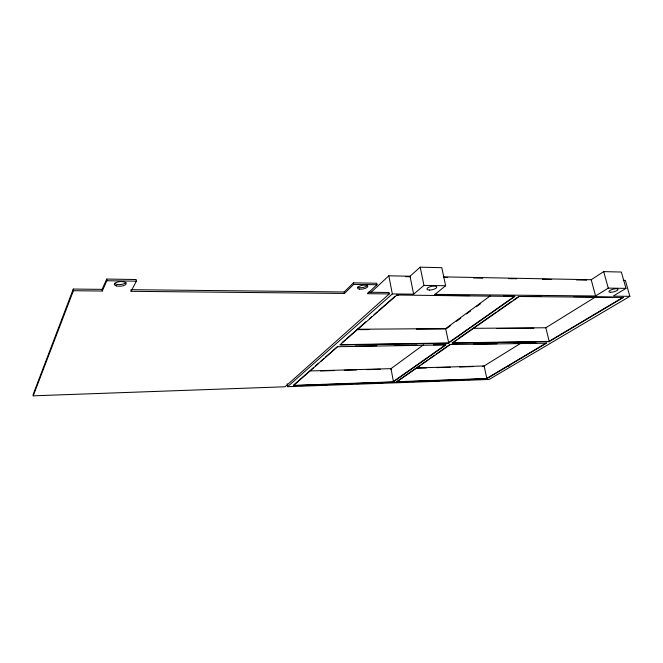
<?xml version="1.0" encoding="UTF-8"?>
<svg xmlns="http://www.w3.org/2000/svg" width="663" height="663" viewBox="0 0 663 663"><rect width="100%" height="100%" fill="white"/><g stroke="black" fill="none" stroke-linecap="round" stroke-linejoin="round"><path stroke-width="0.99" d="M131.978 289.69L344.205 291.977L353.429 282.869L376.733 283.234L377.007 284.717L353.694 284.377L344.462 293.46L131.1 291.314L136.338 281.178L136.172 279.513L106.726 279.057L102.11 289.366L73.278 289.06L33.15 394.51L33.225 395.828L285.065 386.778L389.264 293.908L388.982 292.466L368.131 292.242M33.225 395.828L73.402 290.734L73.278 289.06M73.402 290.734L102.251 291.024L106.876 280.747L106.726 279.057M377.007 284.717L367.41 293.692L389.264 293.908M370.832 292.54L388.825 275.808L410.032 276.222L420.201 267.172L441.79 267.695L445.644 285.728L435.019 294.372M287.162 383.744L287.601 386.686L392.33 293.941L413.637 294.157L423.955 285.405L445.644 285.728M309.414 371.28L293.295 385.402L392.861 381.88L445.859 344.611L433.511 344.81M310.947 369.937L313.251 367.915M315.555 365.901L318.63 363.208M320.925 361.194L324 358.501M325.533 357.158L337.815 346.401L293.336 385.684L392.91 382.145L445.926 344.901L337.873 346.708M342.1 342.647L345.208 339.92M346.766 338.561L366.191 321.547M369.299 318.828L371.628 316.781M373.957 314.743L377.065 312.024M378.623 310.657L394.941 296.369M396.557 295.35L339.829 345L448.238 343.277L514.878 296.46L396.491 295.01L398.546 295.027M309.555 370.965L391.004 368.645L423.483 344.826M357.208 329.271L445.66 328.558L490.413 295.739M446.572 328.55L450.716 325.516M456.525 321.265L460.677 318.223M466.479 313.972L470.631 310.939M476.44 306.687L480.584 303.646M340.807 344.669L448.171 342.978L514.795 296.137L503.482 296.029M419.406 365.802L396.565 381.747L486.501 378.565L546.37 342.937M421.096 364.617L427.859 359.893M429.549 358.716L434.63 355.169M436.32 353.992L449.854 344.545L457.039 344.42M452.241 343.21L519.212 296.502L623.377 297.472L549.039 341.669L452.241 343.21L456.417 339.962M458.108 338.776L496.247 312.149M497.946 310.964L511.505 301.499M513.203 300.314L518.284 296.767M449.912 344.835L396.615 382.012L486.559 378.813L546.436 343.219L449.854 344.545M443.597 276.869L591.214 279.728L603.72 271.615L621.372 272.045L625.971 288.38L613.109 296.162L629.85 296.328L625.358 280.391L623.253 280.35M434.472 294.364L595.581 295.98L608.253 288.115L625.971 288.38M416.439 367.915L484.098 365.984L520.786 343.26M473.448 328.334L545.823 327.754L596.377 296.444M452.174 342.92L548.964 341.395L623.295 297.165M508.156 366.424L509.922 365.379M629.85 296.328L489.153 379.451L287.601 386.686M300.422 385.651L308.701 385.36M319.052 384.988L327.331 384.689M337.682 384.325L345.962 384.026M356.313 383.662L364.592 383.363M374.943 382.999L383.222 382.7M394.41 382.302L401.612 382.045M411.897 381.681L421.154 381.349M430.411 381.018L439.668 380.686M448.926 380.355L458.183 380.032M467.44 379.7L476.697 379.369M320.594 370.957L333.978 370.576M344.263 370.277L356.619 369.921M366.912 369.631L380.289 369.25M390.582 368.951L391.419 368.926M416.207 368.214L426.533 367.924M436.867 367.625L450.293 367.236M459.592 366.971L473.017 366.589M482.308 366.324L484.38 366.258M396.151 344.428L399.25 344.379M437.464 343.766L440.564 343.716M478.487 343.111L482.598 343.044M520.596 342.431L524.698 342.365M355.31 346.111L376.924 345.755M394.41 345.464L417.052 345.083M473.473 344.147L497.084 343.757M513.51 343.484L536.102 343.111M357.788 329.66L369.092 329.569M416.364 329.179L445.138 328.939M496.678 328.516L533.872 328.21M434.555 295.366L469.528 295.706M540.793 296.378L519.212 296.502M573.793 296.692L611.949 297.057M106.876 280.747L136.338 281.178M405.491 276.662L410.646 276.761M443.597 277.391L447.716 277.466M473.457 277.963L482.722 278.137M508.471 278.626L513.618 278.725M514.604 278.742L516.659 278.783M542.392 279.28L551.657 279.454M576.362 279.927L586.656 280.126M603.72 271.615L608.253 288.115M591.214 279.728L595.581 295.98M545.823 327.754L549.345 341.967M484.098 365.984L486.982 379.004M445.66 328.558L448.826 343.583M420.201 267.172L423.955 285.405M410.032 276.222L413.637 294.157M388.825 275.808L392.33 293.941M391.004 368.645L393.573 382.336M353.429 282.869L353.694 284.377M344.205 291.977L344.462 293.46M130.942 289.681L131.1 291.314M102.11 289.366L102.251 291.024M125.962 282.33A5.975 2.321 -4.1 0 1 120.542 284.526A5.975 2.321 -4.1 0 1 114.492 283.35M367.534 284.684A5.188 1.881 -10.5 0 1 363.539 287.344A5.188 1.881 -10.5 0 1 357.63 287.087M116.332 285.886A5.975 2.312 -4.2 0 0 126.119 283.996A5.975 2.312 -4.2 0 0 118.354 281.825A5.975 2.312 -4.2 0 0 116.332 285.886M359.396 289.126A5.196 1.873 -10.5 0 0 367.741 286.681A5.196 1.873 -10.5 0 0 360.979 285.629A5.196 1.873 -10.5 0 0 359.396 289.126M610.54 292.284A4.732 1.367 -14.8 0 0 617.999 289.648A4.732 1.367 -14.8 0 0 611.908 289.549A4.732 1.367 -14.8 0 0 610.54 292.284M429.417 290.062A5.039 1.74 -12 0 0 436.784 287.129A5.039 1.74 -12 0 0 429.326 287.013A5.039 1.74 -12 0 0 429.417 290.062"/></g></svg>
